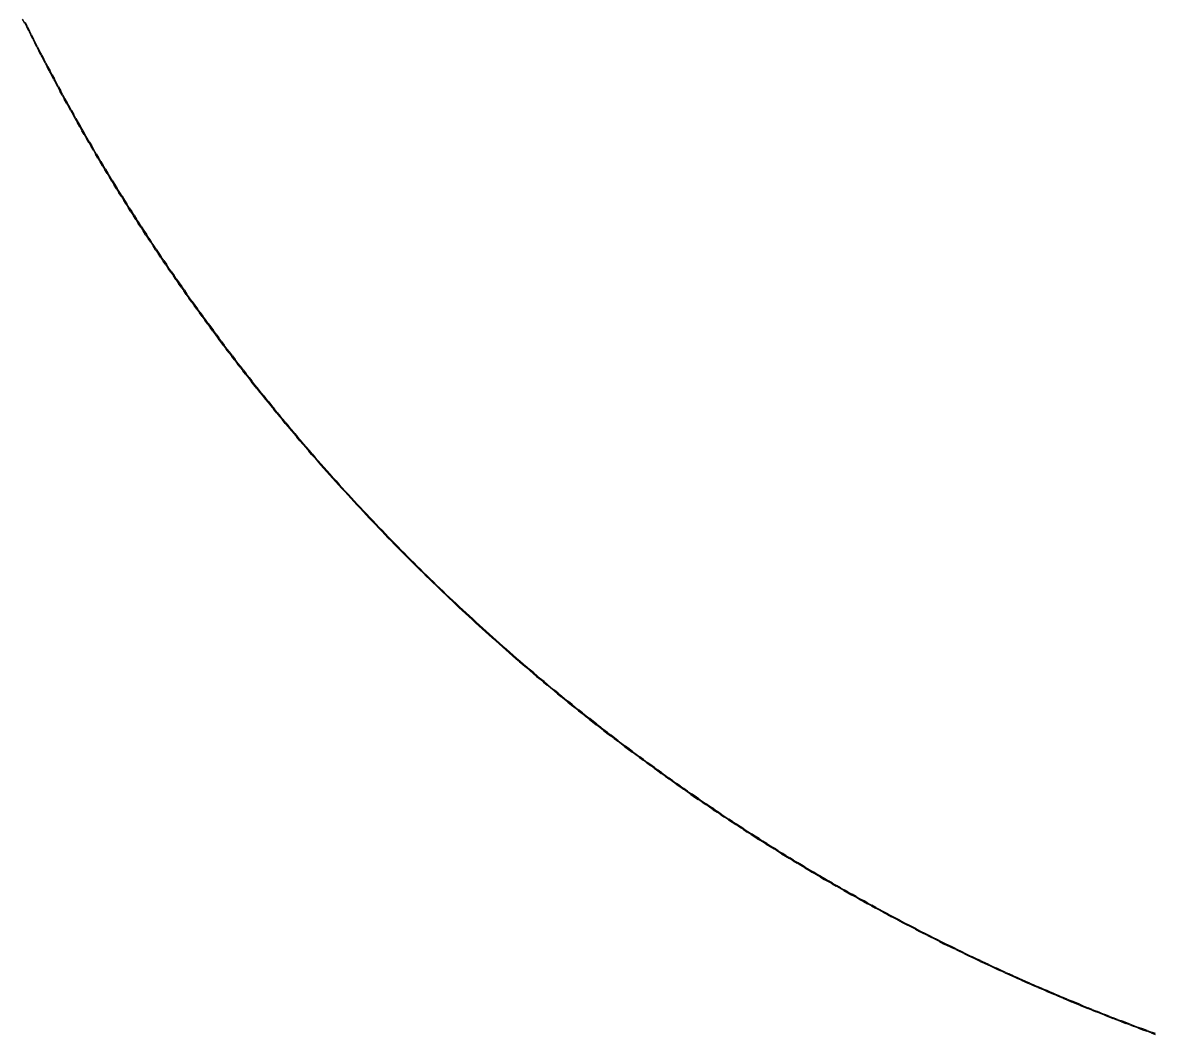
# Model space of a CAD drawing. Header units: metres. Extents: x 2 to 41.4, y 0.9 to 39.
# Drawn here: x 16.987 to 18.113, y 23.594 to 24.601 of the extents above; entities that cross this region are included whole.
import ezdxf

# ---------------------------------------------------------------- set-up
doc = ezdxf.new("R2010")
doc.units = ezdxf.units.M
doc.layers.add('BSA_MATERIAL_SECTION', color=7, linetype='Continuous')

msp = doc.modelspace()

# ---------------------------------------------------------------- linework, layer by layer
at = {"layer": 'BSA_MATERIAL_SECTION'}
for p, q in [((16.989, 24.6003), (16.987, 24.6043)), ((16.989, 24.6003), (16.991, 24.5963)), ((16.9917, 24.5966), (16.9897, 24.6007)), ((16.993, 24.5923), (16.991, 24.5963)), ((16.9917, 24.5966), (16.9937, 24.5926)), ((16.993, 24.5923), (16.995, 24.5883)), ((16.9957, 24.5886), (16.9937, 24.5926)), ((16.997, 24.5842), (16.995, 24.5883)), ((16.9957, 24.5886), (16.9977, 24.5846)), ((16.997, 24.5842), (16.9991, 24.5802)), ((16.9998, 24.5806), (16.9977, 24.5846)), ((17.0011, 24.5762), (16.9991, 24.5802)), ((17.0018, 24.5766), (16.9998, 24.5806)), ((17.0011, 24.5762), (17.0031, 24.5722)), ((17.0018, 24.5766), (17.0039, 24.5726)), ((17.0052, 24.5682), (17.0031, 24.5722)), ((17.0059, 24.5686), (17.0039, 24.5726)), ((17.0052, 24.5682), (17.0073, 24.5642)), ((17.0059, 24.5686), (17.008, 24.5646)), ((17.0094, 24.5603), (17.0073, 24.5642)), ((17.0101, 24.5606), (17.008, 24.5646)), ((17.0094, 24.5603), (17.0114, 24.5563)), ((17.0101, 24.5606), (17.0121, 24.5566)), ((17.0135, 24.5523), (17.0114, 24.5563)), ((17.0121, 24.5566), (17.0142, 24.5527)), ((17.0135, 24.5523), (17.0156, 24.5483)), ((17.0163, 24.5487), (17.0142, 24.5527)), ((17.0177, 24.5444), (17.0156, 24.5483)), ((17.0163, 24.5487), (17.0185, 24.5447)), ((17.0177, 24.5444), (17.0199, 24.5404)), ((17.0206, 24.5408), (17.0185, 24.5447)), ((17.022, 24.5364), (17.0199, 24.5404)), ((17.0227, 24.5368), (17.0206, 24.5408)), ((17.022, 24.5364), (17.0241, 24.5325)), ((17.0227, 24.5368), (17.0248, 24.5329)), ((17.0263, 24.5285), (17.0241, 24.5325)), ((17.027, 24.5289), (17.0248, 24.5329)), ((17.0263, 24.5285), (17.0284, 24.5246)), ((17.027, 24.5289), (17.0291, 24.525)), ((17.0306, 24.5207), (17.0284, 24.5246)), ((17.0291, 24.525), (17.0313, 24.521)), ((17.0306, 24.5207), (17.0328, 24.5167)), ((17.0335, 24.5171), (17.0313, 24.521)), ((17.035, 24.5128), (17.0328, 24.5167)), ((17.0357, 24.5132), (17.0335, 24.5171)), ((17.035, 24.5128), (17.0371, 24.5089)), ((17.0357, 24.5132), (17.0378, 24.5093)), ((17.0393, 24.5049), (17.0371, 24.5089)), ((17.04, 24.5053), (17.0378, 24.5093)), ((17.0393, 24.5049), (17.0416, 24.501)), ((17.04, 24.5053), (17.0423, 24.5014)), ((17.0438, 24.4971), (17.0416, 24.501)), ((17.0423, 24.5014), (17.0445, 24.4975)), ((17.0438, 24.4971), (17.046, 24.4932)), ((17.0467, 24.4936), (17.0445, 24.4975)), ((17.0482, 24.4893), (17.046, 24.4932)), ((17.0467, 24.4936), (17.0489, 24.4897)), ((17.0482, 24.4893), (17.0505, 24.4854)), ((17.0512, 24.4858), (17.0489, 24.4897)), ((17.0527, 24.4815), (17.0505, 24.4854)), ((17.0534, 24.4819), (17.0512, 24.4858)), ((17.0527, 24.4815), (17.055, 24.4776)), ((17.0534, 24.4819), (17.0557, 24.4781)), ((17.0573, 24.4738), (17.055, 24.4776)), ((17.0557, 24.4781), (17.0579, 24.4742)), ((17.0573, 24.4738), (17.0595, 24.4699)), ((17.0602, 24.4703), (17.0579, 24.4742)), ((17.0618, 24.466), (17.0595, 24.4699)), ((17.0602, 24.4703), (17.0625, 24.4664)), ((17.0618, 24.466), (17.0641, 24.4622)), ((17.0648, 24.4626), (17.0625, 24.4664)), ((17.0664, 24.4583), (17.0641, 24.4622)), ((17.0648, 24.4626), (17.0671, 24.4587)), ((17.0664, 24.4583), (17.0687, 24.4544)), ((17.0694, 24.4549), (17.0671, 24.4587)), ((17.0694, 24.4549), (17.0717, 24.451)), ((17.0711, 24.4506), (17.0687, 24.4544)), ((17.0711, 24.4506), (17.0734, 24.4468)), ((17.0741, 24.4472), (17.0717, 24.451)), ((17.0757, 24.4429), (17.0734, 24.4468)), ((17.0764, 24.4433), (17.0741, 24.4472)), ((17.0757, 24.4429), (17.0781, 24.4391)), ((17.0764, 24.4433), (17.0787, 24.4395)), ((17.0804, 24.4353), (17.0781, 24.4391)), ((17.0787, 24.4395), (17.0811, 24.4357)), ((17.0804, 24.4353), (17.0828, 24.4314)), ((17.0835, 24.4318), (17.0811, 24.4357)), ((17.0852, 24.4276), (17.0828, 24.4314)), ((17.0858, 24.428), (17.0835, 24.4318)), ((17.0852, 24.4276), (17.0875, 24.4238)), ((17.0858, 24.428), (17.0882, 24.4242)), ((17.0899, 24.42), (17.0875, 24.4238)), ((17.0882, 24.4242), (17.0906, 24.4204)), ((17.0899, 24.42), (17.0923, 24.4162)), ((17.093, 24.4166), (17.0906, 24.4204)), ((17.0947, 24.4124), (17.0923, 24.4162)), ((17.093, 24.4166), (17.0954, 24.4128)), ((17.0947, 24.4124), (17.0971, 24.4086)), ((17.0978, 24.409), (17.0954, 24.4128)), ((17.0996, 24.4048), (17.0971, 24.4086)), ((17.0978, 24.409), (17.1002, 24.4052)), ((17.0996, 24.4048), (17.102, 24.401)), ((17.1027, 24.4015), (17.1002, 24.4052)), ((17.1044, 24.3973), (17.102, 24.401)), ((17.1051, 24.3977), (17.1027, 24.4015)), ((17.1044, 24.3973), (17.1069, 24.3935)), ((17.1051, 24.3977), (17.1075, 24.3939)), ((17.1093, 24.3897), (17.1069, 24.3935)), ((17.1075, 24.3939), (17.11, 24.3902)), ((17.1093, 24.3897), (17.1118, 24.386)), ((17.1125, 24.3864), (17.11, 24.3902)), ((17.1143, 24.3822), (17.1118, 24.386)), ((17.1125, 24.3864), (17.1149, 24.3827)), ((17.1143, 24.3822), (17.1167, 24.3785)), ((17.1174, 24.3789), (17.1149, 24.3827)), ((17.1192, 24.3747), (17.1167, 24.3785)), ((17.1199, 24.3752), (17.1174, 24.3789)), ((17.1192, 24.3747), (17.1217, 24.371)), ((17.1199, 24.3752), (17.1224, 24.3714)), ((17.1242, 24.3673), (17.1217, 24.371)), ((17.1224, 24.3714), (17.1249, 24.3677)), ((17.1242, 24.3673), (17.1267, 24.3635)), ((17.1274, 24.364), (17.1249, 24.3677)), ((17.1293, 24.3598), (17.1267, 24.3635)), ((17.1274, 24.364), (17.1299, 24.3603)), ((17.1293, 24.3598), (17.1318, 24.3561)), ((17.1325, 24.3565), (17.1299, 24.3603)), ((17.1343, 24.3524), (17.1318, 24.3561)), ((17.135, 24.3528), (17.1325, 24.3565)), ((17.1343, 24.3524), (17.1369, 24.3487)), ((17.135, 24.3528), (17.1375, 24.3491)), ((17.1394, 24.345), (17.1369, 24.3487)), ((17.1401, 24.3454), (17.1375, 24.3491)), ((17.1394, 24.345), (17.142, 24.3413)), ((17.1401, 24.3454), (17.1427, 24.3417)), ((17.1446, 24.3376), (17.142, 24.3413)), ((17.1427, 24.3417), (17.1452, 24.3381)), ((17.1446, 24.3376), (17.1472, 24.3339)), ((17.1478, 24.3344), (17.1452, 24.3381)), ((17.1497, 24.3302), (17.1472, 24.3339)), ((17.1478, 24.3344), (17.1504, 24.3307)), ((17.1497, 24.3302), (17.1523, 24.3266)), ((17.153, 24.327), (17.1504, 24.3307)), ((17.1549, 24.3229), (17.1523, 24.3266)), ((17.1556, 24.3234), (17.153, 24.327)), ((17.1549, 24.3229), (17.1575, 24.3193)), ((17.1556, 24.3234), (17.1582, 24.3197)), ((17.1582, 24.3197), (17.1608, 24.3161)), ((17.1602, 24.3156), (17.1575, 24.3193)), ((17.1602, 24.3156), (17.1628, 24.312)), ((17.1634, 24.3124), (17.1608, 24.3161)), ((17.1654, 24.3083), (17.1628, 24.312)), ((17.1634, 24.3124), (17.1661, 24.3088)), ((17.1654, 24.3083), (17.1681, 24.3047)), ((17.1687, 24.3052), (17.1661, 24.3088)), ((17.1707, 24.3011), (17.1681, 24.3047)), ((17.1714, 24.3015), (17.1687, 24.3052)), ((17.1707, 24.3011), (17.1734, 24.2974)), ((17.1714, 24.3015), (17.174, 24.2979)), ((17.1761, 24.2938), (17.1734, 24.2974)), ((17.174, 24.2979), (17.1767, 24.2943)), ((17.1761, 24.2938), (17.1787, 24.2902)), ((17.1794, 24.2907), (17.1767, 24.2943)), ((17.1787, 24.2902), (17.1814, 24.2866)), ((17.1794, 24.2907), (17.1821, 24.2871)), ((17.1841, 24.283), (17.1814, 24.2866)), ((17.1848, 24.2835), (17.1821, 24.2871)), ((17.1868, 24.2794), (17.1841, 24.283)), ((17.1848, 24.2835), (17.1875, 24.2799)), ((17.1868, 24.2794), (17.1895, 24.2758)), ((17.1902, 24.2763), (17.1875, 24.2799)), ((17.1922, 24.2722), (17.1895, 24.2758)), ((17.1902, 24.2763), (17.1929, 24.2727)), ((17.1922, 24.2722), (17.195, 24.2687)), ((17.1956, 24.2691), (17.1929, 24.2727)), ((17.1977, 24.2651), (17.195, 24.2687)), ((17.1956, 24.2691), (17.1983, 24.2656)), ((17.1977, 24.2651), (17.2004, 24.2615)), ((17.2011, 24.262), (17.1983, 24.2656)), ((17.2032, 24.258), (17.2004, 24.2615)), ((17.2011, 24.262), (17.2038, 24.2585)), ((17.2032, 24.258), (17.2059, 24.2544)), ((17.2066, 24.2549), (17.2038, 24.2585)), ((17.2087, 24.2509), (17.2059, 24.2544)), ((17.2066, 24.2549), (17.2093, 24.2514)), ((17.2087, 24.2509), (17.2115, 24.2473)), ((17.2121, 24.2478), (17.2093, 24.2514)), ((17.2115, 24.2473), (17.2143, 24.2438)), ((17.2121, 24.2478), (17.2149, 24.2443)), ((17.217, 24.2403), (17.2143, 24.2438)), ((17.2177, 24.2408), (17.2149, 24.2443)), ((17.2177, 24.2408), (17.2205, 24.2373)), ((17.2198, 24.2368), (17.217, 24.2403)), ((17.2198, 24.2368), (17.2226, 24.2332)), ((17.2233, 24.2337), (17.2205, 24.2373)), ((17.2255, 24.2297), (17.2226, 24.2332)), ((17.2261, 24.2302), (17.2233, 24.2337)), ((17.2255, 24.2297), (17.2283, 24.2262)), ((17.2261, 24.2302), (17.2289, 24.2267)), ((17.2311, 24.2227), (17.2283, 24.2262)), ((17.2317, 24.2233), (17.2289, 24.2267)), ((17.2311, 24.2227), (17.2339, 24.2193)), ((17.2317, 24.2233), (17.2345, 24.2198)), ((17.2339, 24.2193), (17.2368, 24.2158)), ((17.2345, 24.2198), (17.2374, 24.2163)), ((17.2396, 24.2123), (17.2368, 24.2158)), ((17.2402, 24.2128), (17.2374, 24.2163)), ((17.2396, 24.2123), (17.2425, 24.2088)), ((17.2402, 24.2128), (17.2431, 24.2093)), ((17.2453, 24.2054), (17.2425, 24.2088)), ((17.246, 24.2059), (17.2431, 24.2093)), ((17.2482, 24.2019), (17.2453, 24.2054)), ((17.2488, 24.2024), (17.246, 24.2059)), ((17.2482, 24.2019), (17.2511, 24.1985)), ((17.2488, 24.2024), (17.2517, 24.199)), ((17.2511, 24.1985), (17.254, 24.195)), ((17.2517, 24.199), (17.2546, 24.1955)), ((17.2569, 24.1916), (17.254, 24.195)), ((17.2575, 24.1921), (17.2546, 24.1955)), ((17.2569, 24.1916), (17.2598, 24.1882)), ((17.2575, 24.1921), (17.2604, 24.1887)), ((17.2627, 24.1847), (17.2598, 24.1882)), ((17.2633, 24.1852), (17.2604, 24.1887)), ((17.2656, 24.1813), (17.2627, 24.1847)), ((17.2662, 24.1818), (17.2633, 24.1852)), ((17.2656, 24.1813), (17.2685, 24.1779)), ((17.2662, 24.1818), (17.2691, 24.1784)), ((17.2685, 24.1779), (17.2715, 24.1745)), ((17.2691, 24.1784), (17.2721, 24.175)), ((17.2744, 24.1711), (17.2715, 24.1745)), ((17.275, 24.1716), (17.2721, 24.175)), ((17.2774, 24.1677), (17.2744, 24.1711)), ((17.275, 24.1716), (17.278, 24.1682)), ((17.2774, 24.1677), (17.2803, 24.1643)), ((17.2809, 24.1648), (17.278, 24.1682)), ((17.2803, 24.1643), (17.2833, 24.1609)), ((17.2809, 24.1648), (17.2839, 24.1615)), ((17.2862, 24.1576), (17.2833, 24.1609)), ((17.2868, 24.1581), (17.2839, 24.1615)), ((17.2862, 24.1576), (17.2892, 24.1542)), ((17.2868, 24.1581), (17.2898, 24.1547)), ((17.2922, 24.1508), (17.2892, 24.1542)), ((17.2928, 24.1514), (17.2898, 24.1547)), ((17.2952, 24.1475), (17.2922, 24.1508)), ((17.2958, 24.148), (17.2928, 24.1514)), ((17.2952, 24.1475), (17.2982, 24.1441)), ((17.2958, 24.148), (17.2988, 24.1447)), ((17.2982, 24.1441), (17.3012, 24.1408)), ((17.2988, 24.1447), (17.3018, 24.1413)), ((17.3042, 24.1375), (17.3012, 24.1408)), ((17.3048, 24.138), (17.3018, 24.1413)), ((17.3073, 24.1341), (17.3042, 24.1375)), ((17.3048, 24.138), (17.3078, 24.1347)), ((17.3073, 24.1341), (17.3103, 24.1308)), ((17.3109, 24.1314), (17.3078, 24.1347)), ((17.3103, 24.1308), (17.3133, 24.1275)), ((17.3139, 24.128), (17.3109, 24.1314)), ((17.3139, 24.128), (17.317, 24.1247)), ((17.3164, 24.1242), (17.3133, 24.1275)), ((17.3194, 24.1209), (17.3164, 24.1242)), ((17.317, 24.1247), (17.32, 24.1214)), ((17.3194, 24.1209), (17.3225, 24.1176)), ((17.3231, 24.1182), (17.32, 24.1214)), ((17.3225, 24.1176), (17.3255, 24.1143)), ((17.3231, 24.1182), (17.3261, 24.1149)), ((17.3286, 24.111), (17.3255, 24.1143)), ((17.3292, 24.1116), (17.3261, 24.1149)), ((17.3286, 24.111), (17.3317, 24.1078)), ((17.3292, 24.1116), (17.3323, 24.1083)), ((17.3348, 24.1045), (17.3317, 24.1078)), ((17.3354, 24.1051), (17.3323, 24.1083)), ((17.3379, 24.1013), (17.3348, 24.1045)), ((17.3354, 24.1051), (17.3385, 24.1018)), ((17.3379, 24.1013), (17.341, 24.098)), ((17.3416, 24.0985), (17.3385, 24.1018)), ((17.341, 24.098), (17.3441, 24.0948)), ((17.3416, 24.0985), (17.3447, 24.0953)), ((17.3472, 24.0915), (17.3441, 24.0948)), ((17.3478, 24.0921), (17.3447, 24.0953)), ((17.3503, 24.0883), (17.3472, 24.0915)), ((17.3478, 24.0921), (17.3509, 24.0888)), ((17.3503, 24.0883), (17.3535, 24.0851)), ((17.354, 24.0856), (17.3509, 24.0888)), ((17.3535, 24.0851), (17.3566, 24.0818)), ((17.354, 24.0856), (17.3572, 24.0824)), ((17.3598, 24.0786), (17.3566, 24.0818)), ((17.3603, 24.0792), (17.3572, 24.0824)), ((17.3598, 24.0786), (17.3629, 24.0754)), ((17.3635, 24.076), (17.3603, 24.0792)), ((17.3661, 24.0722), (17.3629, 24.0754)), ((17.3635, 24.076), (17.3666, 24.0728)), ((17.3692, 24.0691), (17.3661, 24.0722)), ((17.3666, 24.0728), (17.3698, 24.0696)), ((17.3692, 24.0691), (17.3724, 24.0659)), ((17.373, 24.0664), (17.3698, 24.0696)), ((17.3724, 24.0659), (17.3756, 24.0627)), ((17.373, 24.0664), (17.3762, 24.0633)), ((17.3788, 24.0595), (17.3756, 24.0627)), ((17.3793, 24.0601), (17.3762, 24.0633)), ((17.382, 24.0564), (17.3788, 24.0595)), ((17.3825, 24.0569), (17.3793, 24.0601)), ((17.382, 24.0564), (17.3852, 24.0532)), ((17.3825, 24.0569), (17.3857, 24.0538)), ((17.3852, 24.0532), (17.3884, 24.0501)), ((17.3857, 24.0538), (17.389, 24.0506)), ((17.3916, 24.0469), (17.3884, 24.0501)), ((17.3922, 24.0475), (17.389, 24.0506)), ((17.3916, 24.0469), (17.3948, 24.0438)), ((17.3922, 24.0475), (17.3954, 24.0444)), ((17.3981, 24.0407), (17.3948, 24.0438)), ((17.3986, 24.0412), (17.3954, 24.0444)), ((17.4013, 24.0376), (17.3981, 24.0407)), ((17.3986, 24.0412), (17.4019, 24.0381)), ((17.4051, 24.035), (17.4019, 24.0381)), ((17.4013, 24.0376), (17.4045, 24.0344)), ((17.4045, 24.0344), (17.4078, 24.0313)), ((17.4051, 24.035), (17.4083, 24.0319)), ((17.4111, 24.0282), (17.4078, 24.0313)), ((17.4116, 24.0288), (17.4083, 24.0319)), ((17.4143, 24.0252), (17.4111, 24.0282)), ((17.4116, 24.0288), (17.4149, 24.0257)), ((17.4143, 24.0252), (17.4176, 24.0221)), ((17.4181, 24.0227), (17.4149, 24.0257)), ((17.4176, 24.0221), (17.4209, 24.019)), ((17.4181, 24.0227), (17.4214, 24.0196)), ((17.4242, 24.0159), (17.4209, 24.019)), ((17.4247, 24.0165), (17.4214, 24.0196)), ((17.4242, 24.0159), (17.4274, 24.0129)), ((17.428, 24.0135), (17.4247, 24.0165)), ((17.4307, 24.0098), (17.4274, 24.0129)), ((17.428, 24.0135), (17.4313, 24.0104)), ((17.4341, 24.0068), (17.4307, 24.0098)), ((17.4313, 24.0104), (17.4346, 24.0074)), ((17.4341, 24.0068), (17.4374, 24.0037)), ((17.4379, 24.0043), (17.4346, 24.0074)), ((17.4412, 24.0013), (17.4379, 24.0043)), ((17.4374, 24.0037), (17.4407, 24.0007)), ((17.444, 23.9977), (17.4407, 24.0007)), ((17.4412, 24.0013), (17.4445, 23.9983)), ((17.4473, 23.9947), (17.444, 23.9977)), ((17.4445, 23.9983), (17.4479, 23.9953)), ((17.4473, 23.9947), (17.4507, 23.9917)), ((17.4512, 23.9923), (17.4479, 23.9953)), ((17.4507, 23.9917), (17.454, 23.9887)), ((17.4512, 23.9923), (17.4546, 23.9893)), ((17.4574, 23.9857), (17.454, 23.9887)), ((17.4579, 23.9863), (17.4546, 23.9893)), ((17.4574, 23.9857), (17.4607, 23.9827)), ((17.4579, 23.9863), (17.4613, 23.9833)), ((17.4641, 23.9797), (17.4607, 23.9827)), ((17.4646, 23.9803), (17.4613, 23.9833)), ((17.4675, 23.9767), (17.4641, 23.9797)), ((17.4646, 23.9803), (17.468, 23.9773)), ((17.4675, 23.9767), (17.4709, 23.9738)), ((17.4714, 23.9744), (17.468, 23.9773)), ((17.4709, 23.9738), (17.4742, 23.9708)), ((17.4714, 23.9744), (17.4748, 23.9714)), ((17.4776, 23.9679), (17.4742, 23.9708)), ((17.4782, 23.9685), (17.4748, 23.9714)), ((17.481, 23.9649), (17.4776, 23.9679)), ((17.4782, 23.9685), (17.4816, 23.9655)), ((17.481, 23.9649), (17.4844, 23.962)), ((17.485, 23.9626), (17.4816, 23.9655)), ((17.4844, 23.962), (17.4879, 23.9591)), ((17.485, 23.9626), (17.4884, 23.9597)), ((17.4913, 23.9561), (17.4879, 23.9591)), ((17.4918, 23.9568), (17.4884, 23.9597)), ((17.4947, 23.9532), (17.4913, 23.9561)), ((17.4952, 23.9538), (17.4918, 23.9568)), ((17.4947, 23.9532), (17.4981, 23.9503)), ((17.4952, 23.9538), (17.4986, 23.9509)), ((17.4981, 23.9503), (17.5016, 23.9474)), ((17.4986, 23.9509), (17.5021, 23.948)), ((17.5055, 23.9452), (17.5021, 23.948)), ((17.505, 23.9445), (17.5016, 23.9474)), ((17.505, 23.9445), (17.5085, 23.9417)), ((17.5055, 23.9452), (17.509, 23.9423)), ((17.5119, 23.9388), (17.5085, 23.9417)), ((17.5124, 23.9394), (17.509, 23.9423)), ((17.5154, 23.9359), (17.5119, 23.9388)), ((17.5124, 23.9394), (17.5159, 23.9365)), ((17.5194, 23.9337), (17.5159, 23.9365)), ((17.5154, 23.9359), (17.5188, 23.9331)), ((17.5188, 23.9331), (17.5223, 23.9302)), ((17.5194, 23.9337), (17.5228, 23.9308)), ((17.5258, 23.9274), (17.5223, 23.9302)), ((17.5263, 23.928), (17.5228, 23.9308)), ((17.5293, 23.9245), (17.5258, 23.9274)), ((17.5263, 23.928), (17.5298, 23.9252)), ((17.5293, 23.9245), (17.5328, 23.9217)), ((17.5333, 23.9223), (17.5298, 23.9252)), ((17.5328, 23.9217), (17.5363, 23.9189)), ((17.5368, 23.9195), (17.5333, 23.9223)), ((17.5398, 23.9161), (17.5363, 23.9189)), ((17.5368, 23.9195), (17.5403, 23.9167)), ((17.5398, 23.9161), (17.5433, 23.9133)), ((17.5438, 23.9139), (17.5403, 23.9167)), ((17.5468, 23.9105), (17.5433, 23.9133)), ((17.5438, 23.9139), (17.5473, 23.9111)), ((17.5504, 23.9077), (17.5468, 23.9105)), ((17.5473, 23.9111), (17.5509, 23.9083)), ((17.5504, 23.9077), (17.5539, 23.9049)), ((17.5544, 23.9056), (17.5509, 23.9083)), ((17.5539, 23.9049), (17.5574, 23.9022)), ((17.5579, 23.9028), (17.5544, 23.9056)), ((17.5579, 23.9028), (17.5615, 23.9)), ((17.561, 23.8994), (17.5574, 23.9022)), ((17.5645, 23.8966), (17.561, 23.8994)), ((17.5615, 23.9), (17.565, 23.8973)), ((17.5645, 23.8966), (17.5681, 23.8939)), ((17.5686, 23.8945), (17.565, 23.8973)), ((17.5681, 23.8939), (17.5716, 23.8912)), ((17.5686, 23.8945), (17.5721, 23.8918)), ((17.5757, 23.8891), (17.5721, 23.8918)), ((17.5752, 23.8884), (17.5716, 23.8912)), ((17.5752, 23.8884), (17.5788, 23.8857)), ((17.5793, 23.8863), (17.5757, 23.8891)), ((17.5824, 23.883), (17.5788, 23.8857)), ((17.5793, 23.8863), (17.5828, 23.8836)), ((17.586, 23.8803), (17.5824, 23.883)), ((17.5828, 23.8836), (17.5864, 23.8809)), ((17.586, 23.8803), (17.5895, 23.8776)), ((17.59, 23.8782), (17.5864, 23.8809)), ((17.5895, 23.8776), (17.5931, 23.8749)), ((17.5936, 23.8755), (17.59, 23.8782)), ((17.5967, 23.8722), (17.5931, 23.8749)), ((17.5936, 23.8755), (17.5972, 23.8728)), ((17.6004, 23.8695), (17.5967, 23.8722)), ((17.5972, 23.8728), (17.6008, 23.8702)), ((17.6004, 23.8695), (17.604, 23.8668)), ((17.6044, 23.8675), (17.6008, 23.8702)), ((17.6076, 23.8642), (17.604, 23.8668)), ((17.6044, 23.8675), (17.6081, 23.8648)), ((17.6076, 23.8642), (17.6112, 23.8615)), ((17.6117, 23.8622), (17.6081, 23.8648)), ((17.6149, 23.8589), (17.6112, 23.8615)), ((17.6153, 23.8595), (17.6117, 23.8622)), ((17.6149, 23.8589), (17.6185, 23.8563)), ((17.6153, 23.8595), (17.619, 23.8569)), ((17.6185, 23.8563), (17.6221, 23.8536)), ((17.6226, 23.8543), (17.619, 23.8569)), ((17.6258, 23.851), (17.6221, 23.8536)), ((17.6226, 23.8543), (17.6263, 23.8517)), ((17.6258, 23.851), (17.6295, 23.8484)), ((17.6263, 23.8517), (17.6299, 23.849)), ((17.6331, 23.8458), (17.6295, 23.8484)), ((17.6336, 23.8464), (17.6299, 23.849)), ((17.6336, 23.8464), (17.6373, 23.8438)), ((17.6368, 23.8432), (17.6331, 23.8458)), ((17.6368, 23.8432), (17.6405, 23.8406)), ((17.6409, 23.8413), (17.6373, 23.8438)), ((17.6405, 23.8406), (17.6441, 23.838)), ((17.6409, 23.8413), (17.6446, 23.8387)), ((17.6478, 23.8355), (17.6441, 23.838)), ((17.6483, 23.8361), (17.6446, 23.8387)), ((17.6515, 23.8329), (17.6478, 23.8355)), ((17.6483, 23.8361), (17.652, 23.8336)), ((17.6515, 23.8329), (17.6552, 23.8303)), ((17.6557, 23.831), (17.652, 23.8336)), ((17.6552, 23.8303), (17.6589, 23.8278)), ((17.6594, 23.8285), (17.6557, 23.831)), ((17.6626, 23.8253), (17.6589, 23.8278)), ((17.6594, 23.8285), (17.6631, 23.8259)), ((17.6626, 23.8253), (17.6664, 23.8227)), ((17.6631, 23.8259), (17.6668, 23.8234)), ((17.6701, 23.8202), (17.6664, 23.8227)), ((17.6705, 23.8209), (17.6668, 23.8234)), ((17.6738, 23.8177), (17.6701, 23.8202)), ((17.6742, 23.8184), (17.6705, 23.8209)), ((17.6738, 23.8177), (17.6775, 23.8152)), ((17.6742, 23.8184), (17.678, 23.8158)), ((17.6813, 23.8127), (17.6775, 23.8152)), ((17.6817, 23.8134), (17.678, 23.8158)), ((17.6813, 23.8127), (17.685, 23.8102)), ((17.6817, 23.8134), (17.6854, 23.8109)), ((17.6888, 23.8077), (17.685, 23.8102)), ((17.6854, 23.8109), (17.6892, 23.8084)), ((17.6888, 23.8077), (17.6925, 23.8052)), ((17.6929, 23.8059), (17.6892, 23.8084)), ((17.6925, 23.8052), (17.6963, 23.8028)), ((17.6929, 23.8059), (17.6967, 23.8035)), ((17.7, 23.8003), (17.6963, 23.8028)), ((17.7005, 23.801), (17.6967, 23.8035)), ((17.7038, 23.7979), (17.7, 23.8003)), ((17.7042, 23.7986), (17.7005, 23.801)), ((17.7038, 23.7979), (17.7076, 23.7954)), ((17.7042, 23.7986), (17.708, 23.7961)), ((17.7114, 23.793), (17.7076, 23.7954)), ((17.708, 23.7961), (17.7118, 23.7937)), ((17.7114, 23.793), (17.7151, 23.7906)), ((17.7156, 23.7913), (17.7118, 23.7937)), ((17.7151, 23.7906), (17.7189, 23.7882)), ((17.7194, 23.7889), (17.7156, 23.7913)), ((17.7227, 23.7858), (17.7189, 23.7882)), ((17.7194, 23.7889), (17.7232, 23.7864)), ((17.7265, 23.7834), (17.7227, 23.7858)), ((17.727, 23.7841), (17.7232, 23.7864)), ((17.7265, 23.7834), (17.7303, 23.781)), ((17.727, 23.7841), (17.7308, 23.7817)), ((17.7303, 23.781), (17.7342, 23.7786)), ((17.7308, 23.7817), (17.7346, 23.7793)), ((17.7384, 23.7769), (17.7346, 23.7793)), ((17.738, 23.7762), (17.7342, 23.7786)), ((17.7418, 23.7739), (17.738, 23.7762)), ((17.7384, 23.7769), (17.7422, 23.7746)), ((17.7418, 23.7739), (17.7456, 23.7715)), ((17.746, 23.7722), (17.7422, 23.7746)), ((17.7456, 23.7715), (17.7495, 23.7692)), ((17.746, 23.7722), (17.7499, 23.7699)), ((17.7533, 23.7668), (17.7495, 23.7692)), ((17.7537, 23.7675), (17.7499, 23.7699)), ((17.7533, 23.7668), (17.7571, 23.7645)), ((17.7537, 23.7675), (17.7576, 23.7652)), ((17.761, 23.7622), (17.7571, 23.7645)), ((17.7614, 23.7629), (17.7576, 23.7652)), ((17.7648, 23.7599), (17.761, 23.7622)), ((17.7653, 23.7606), (17.7614, 23.7629)), ((17.7648, 23.7599), (17.7687, 23.7576)), ((17.7653, 23.7606), (17.7691, 23.7583)), ((17.7687, 23.7576), (17.7726, 23.7553)), ((17.7691, 23.7583), (17.773, 23.756)), ((17.7764, 23.753), (17.7726, 23.7553)), ((17.7768, 23.7537), (17.773, 23.756)), ((17.7803, 23.7507), (17.7764, 23.753)), ((17.7807, 23.7514), (17.7768, 23.7537)), ((17.7803, 23.7507), (17.7842, 23.7484)), ((17.7807, 23.7514), (17.7846, 23.7491)), ((17.7842, 23.7484), (17.7881, 23.7462)), ((17.7846, 23.7491), (17.7885, 23.7469)), ((17.792, 23.7439), (17.7881, 23.7462)), ((17.7924, 23.7446), (17.7885, 23.7469)), ((17.792, 23.7439), (17.7959, 23.7417)), ((17.7924, 23.7446), (17.7963, 23.7424)), ((17.7998, 23.7395), (17.7959, 23.7417)), ((17.8002, 23.7401), (17.7963, 23.7424)), ((17.8037, 23.7372), (17.7998, 23.7395)), ((17.8002, 23.7401), (17.8041, 23.7379)), ((17.8037, 23.7372), (17.8076, 23.735)), ((17.808, 23.7357), (17.8041, 23.7379)), ((17.8076, 23.735), (17.8115, 23.7328)), ((17.808, 23.7357), (17.8119, 23.7335)), ((17.8154, 23.7306), (17.8115, 23.7328)), ((17.8158, 23.7313), (17.8119, 23.7335)), ((17.8193, 23.7284), (17.8154, 23.7306)), ((17.8158, 23.7313), (17.8197, 23.7291)), ((17.8193, 23.7284), (17.8233, 23.7262)), ((17.8237, 23.7269), (17.8197, 23.7291)), ((17.8233, 23.7262), (17.8272, 23.7241)), ((17.8276, 23.7248), (17.8237, 23.7269)), ((17.8311, 23.7219), (17.8272, 23.7241)), ((17.8276, 23.7248), (17.8315, 23.7226)), ((17.8355, 23.7204), (17.8315, 23.7226)), ((17.8311, 23.7219), (17.8351, 23.7197)), ((17.839, 23.7176), (17.8351, 23.7197)), ((17.8355, 23.7204), (17.8394, 23.7183)), ((17.843, 23.7155), (17.839, 23.7176)), ((17.8394, 23.7183), (17.8434, 23.7162)), ((17.843, 23.7155), (17.8469, 23.7133)), ((17.8473, 23.714), (17.8434, 23.7162)), ((17.8469, 23.7133), (17.8509, 23.7112)), ((17.8473, 23.714), (17.8513, 23.7119)), ((17.8552, 23.7098), (17.8513, 23.7119)), ((17.8549, 23.7091), (17.8509, 23.7112)), ((17.8588, 23.707), (17.8549, 23.7091)), ((17.8592, 23.7077), (17.8552, 23.7098)), ((17.8588, 23.707), (17.8628, 23.7049)), ((17.8592, 23.7077), (17.8632, 23.7056)), ((17.8628, 23.7049), (17.8668, 23.7028)), ((17.8632, 23.7056), (17.8672, 23.7035)), ((17.8708, 23.7007), (17.8668, 23.7028)), ((17.8712, 23.7014), (17.8672, 23.7035)), ((17.8748, 23.6987), (17.8708, 23.7007)), ((17.8751, 23.6994), (17.8712, 23.7014)), ((17.8748, 23.6987), (17.8788, 23.6966)), ((17.8751, 23.6994), (17.8791, 23.6973)), ((17.8788, 23.6966), (17.8828, 23.6946)), ((17.8791, 23.6973), (17.8831, 23.6953)), ((17.8868, 23.6925), (17.8828, 23.6946)), ((17.8871, 23.6932), (17.8831, 23.6953)), ((17.8868, 23.6925), (17.8908, 23.6905)), ((17.8911, 23.6912), (17.8871, 23.6932)), ((17.8948, 23.6884), (17.8908, 23.6905)), ((17.8911, 23.6912), (17.8952, 23.6892)), ((17.8992, 23.6872), (17.8952, 23.6892)), ((17.8988, 23.6864), (17.8948, 23.6884)), ((17.8988, 23.6864), (17.9028, 23.6844)), ((17.8992, 23.6872), (17.9032, 23.6851)), ((17.9028, 23.6844), (17.9069, 23.6824)), ((17.9032, 23.6851), (17.9072, 23.6832)), ((17.9109, 23.6804), (17.9069, 23.6824)), ((17.9112, 23.6812), (17.9072, 23.6832)), ((17.9149, 23.6785), (17.9109, 23.6804)), ((17.9153, 23.6792), (17.9112, 23.6812)), ((17.9149, 23.6785), (17.919, 23.6765)), ((17.9153, 23.6792), (17.9193, 23.6772)), ((17.923, 23.6745), (17.919, 23.6765)), ((17.9234, 23.6753), (17.9193, 23.6772)), ((17.923, 23.6745), (17.9271, 23.6726)), ((17.9234, 23.6753), (17.9274, 23.6733)), ((17.9271, 23.6726), (17.9311, 23.6706)), ((17.9274, 23.6733), (17.9315, 23.6714)), ((17.9352, 23.6687), (17.9311, 23.6706)), ((17.9355, 23.6694), (17.9315, 23.6714)), ((17.9392, 23.6668), (17.9352, 23.6687)), ((17.9396, 23.6675), (17.9355, 23.6694)), ((17.9392, 23.6668), (17.9433, 23.6649)), ((17.9396, 23.6675), (17.9436, 23.6656)), ((17.9433, 23.6649), (17.9474, 23.663)), ((17.9477, 23.6637), (17.9436, 23.6656)), ((17.9514, 23.6611), (17.9474, 23.663)), ((17.9477, 23.6637), (17.9518, 23.6618)), ((17.9555, 23.6592), (17.9514, 23.6611)), ((17.9518, 23.6618), (17.9559, 23.6599)), ((17.9555, 23.6592), (17.9596, 23.6573)), ((17.9599, 23.658), (17.9559, 23.6599)), ((17.9637, 23.6554), (17.9596, 23.6573)), ((17.964, 23.6562), (17.9599, 23.658)), ((17.9637, 23.6554), (17.9678, 23.6536)), ((17.964, 23.6562), (17.9681, 23.6543)), ((17.9678, 23.6536), (17.9719, 23.6517)), ((17.9722, 23.6524), (17.9681, 23.6543)), ((17.976, 23.6499), (17.9719, 23.6517)), ((17.9722, 23.6524), (17.9763, 23.6506)), ((17.9801, 23.648), (17.976, 23.6499)), ((17.9763, 23.6506), (17.9804, 23.6488)), ((17.9801, 23.648), (17.9842, 23.6462)), ((17.9845, 23.6469), (17.9804, 23.6488)), ((17.9842, 23.6462), (17.9883, 23.6444)), ((17.9886, 23.6451), (17.9845, 23.6469)), ((17.9924, 23.6426), (17.9883, 23.6444)), ((17.9886, 23.6451), (17.9927, 23.6433)), ((17.9965, 23.6408), (17.9924, 23.6426)), ((17.9927, 23.6433), (17.9969, 23.6415)), ((17.9965, 23.6408), (18.0007, 23.639)), ((18.001, 23.6397), (17.9969, 23.6415)), ((18.0048, 23.6372), (18.0007, 23.639)), ((18.001, 23.6397), (18.0051, 23.638)), ((18.0048, 23.6372), (18.0089, 23.6354)), ((18.0092, 23.6362), (18.0051, 23.638)), ((18.0089, 23.6354), (18.0131, 23.6337)), ((18.0134, 23.6344), (18.0092, 23.6362)), ((18.0172, 23.6319), (18.0131, 23.6337)), ((18.0134, 23.6344), (18.0175, 23.6327)), ((18.0175, 23.6327), (18.0216, 23.6309)), ((18.0213, 23.6302), (18.0172, 23.6319)), ((18.0213, 23.6302), (18.0255, 23.6285)), ((18.0258, 23.6292), (18.0216, 23.6309)), ((18.0255, 23.6285), (18.0296, 23.6267)), ((18.0258, 23.6292), (18.0299, 23.6275)), ((18.0338, 23.625), (18.0296, 23.6267)), ((18.0341, 23.6258), (18.0299, 23.6275)), ((18.0379, 23.6233), (18.0338, 23.625)), ((18.0382, 23.6241), (18.0341, 23.6258)), ((18.0379, 23.6233), (18.0421, 23.6216)), ((18.0382, 23.6241), (18.0424, 23.6223)), ((18.0421, 23.6216), (18.0463, 23.6199)), ((18.0424, 23.6223), (18.0466, 23.6207)), ((18.0504, 23.6182), (18.0463, 23.6199)), ((18.0507, 23.619), (18.0466, 23.6207)), ((18.0504, 23.6182), (18.0546, 23.6166)), ((18.0507, 23.619), (18.0549, 23.6173)), ((18.0588, 23.6149), (18.0546, 23.6166)), ((18.0591, 23.6157), (18.0549, 23.6173)), ((18.063, 23.6133), (18.0588, 23.6149)), ((18.0591, 23.6157), (18.0633, 23.614)), ((18.063, 23.6133), (18.0672, 23.6116)), ((18.0674, 23.6124), (18.0633, 23.614)), ((18.0672, 23.6116), (18.0713, 23.61)), ((18.0674, 23.6124), (18.0716, 23.6107)), ((18.0755, 23.6084), (18.0713, 23.61)), ((18.0758, 23.6091), (18.0716, 23.6107)), ((18.0797, 23.6068), (18.0755, 23.6084)), ((18.0758, 23.6091), (18.08, 23.6075)), ((18.0797, 23.6068), (18.0839, 23.6051)), ((18.0842, 23.6059), (18.08, 23.6075)), ((18.0881, 23.6036), (18.0839, 23.6051)), ((18.0884, 23.6043), (18.0842, 23.6059)), ((18.0881, 23.6036), (18.0923, 23.602)), ((18.0884, 23.6043), (18.0926, 23.6027)), ((18.0965, 23.6004), (18.0923, 23.602)), ((18.0926, 23.6027), (18.0968, 23.6011)), ((18.0965, 23.6004), (18.1008, 23.5988)), ((18.101, 23.5996), (18.0968, 23.6011)), ((18.1008, 23.5988), (18.105, 23.5973)), ((18.1052, 23.598), (18.101, 23.5996)), ((18.1092, 23.5957), (18.105, 23.5973)), ((18.1052, 23.598), (18.1095, 23.5965)), ((18.1092, 23.5957), (18.1134, 23.5942)), ((18.1137, 23.5949), (18.1095, 23.5965))]:
    msp.add_line(p, q, dxfattribs=at)

doc.saveas('drawing.dxf')
